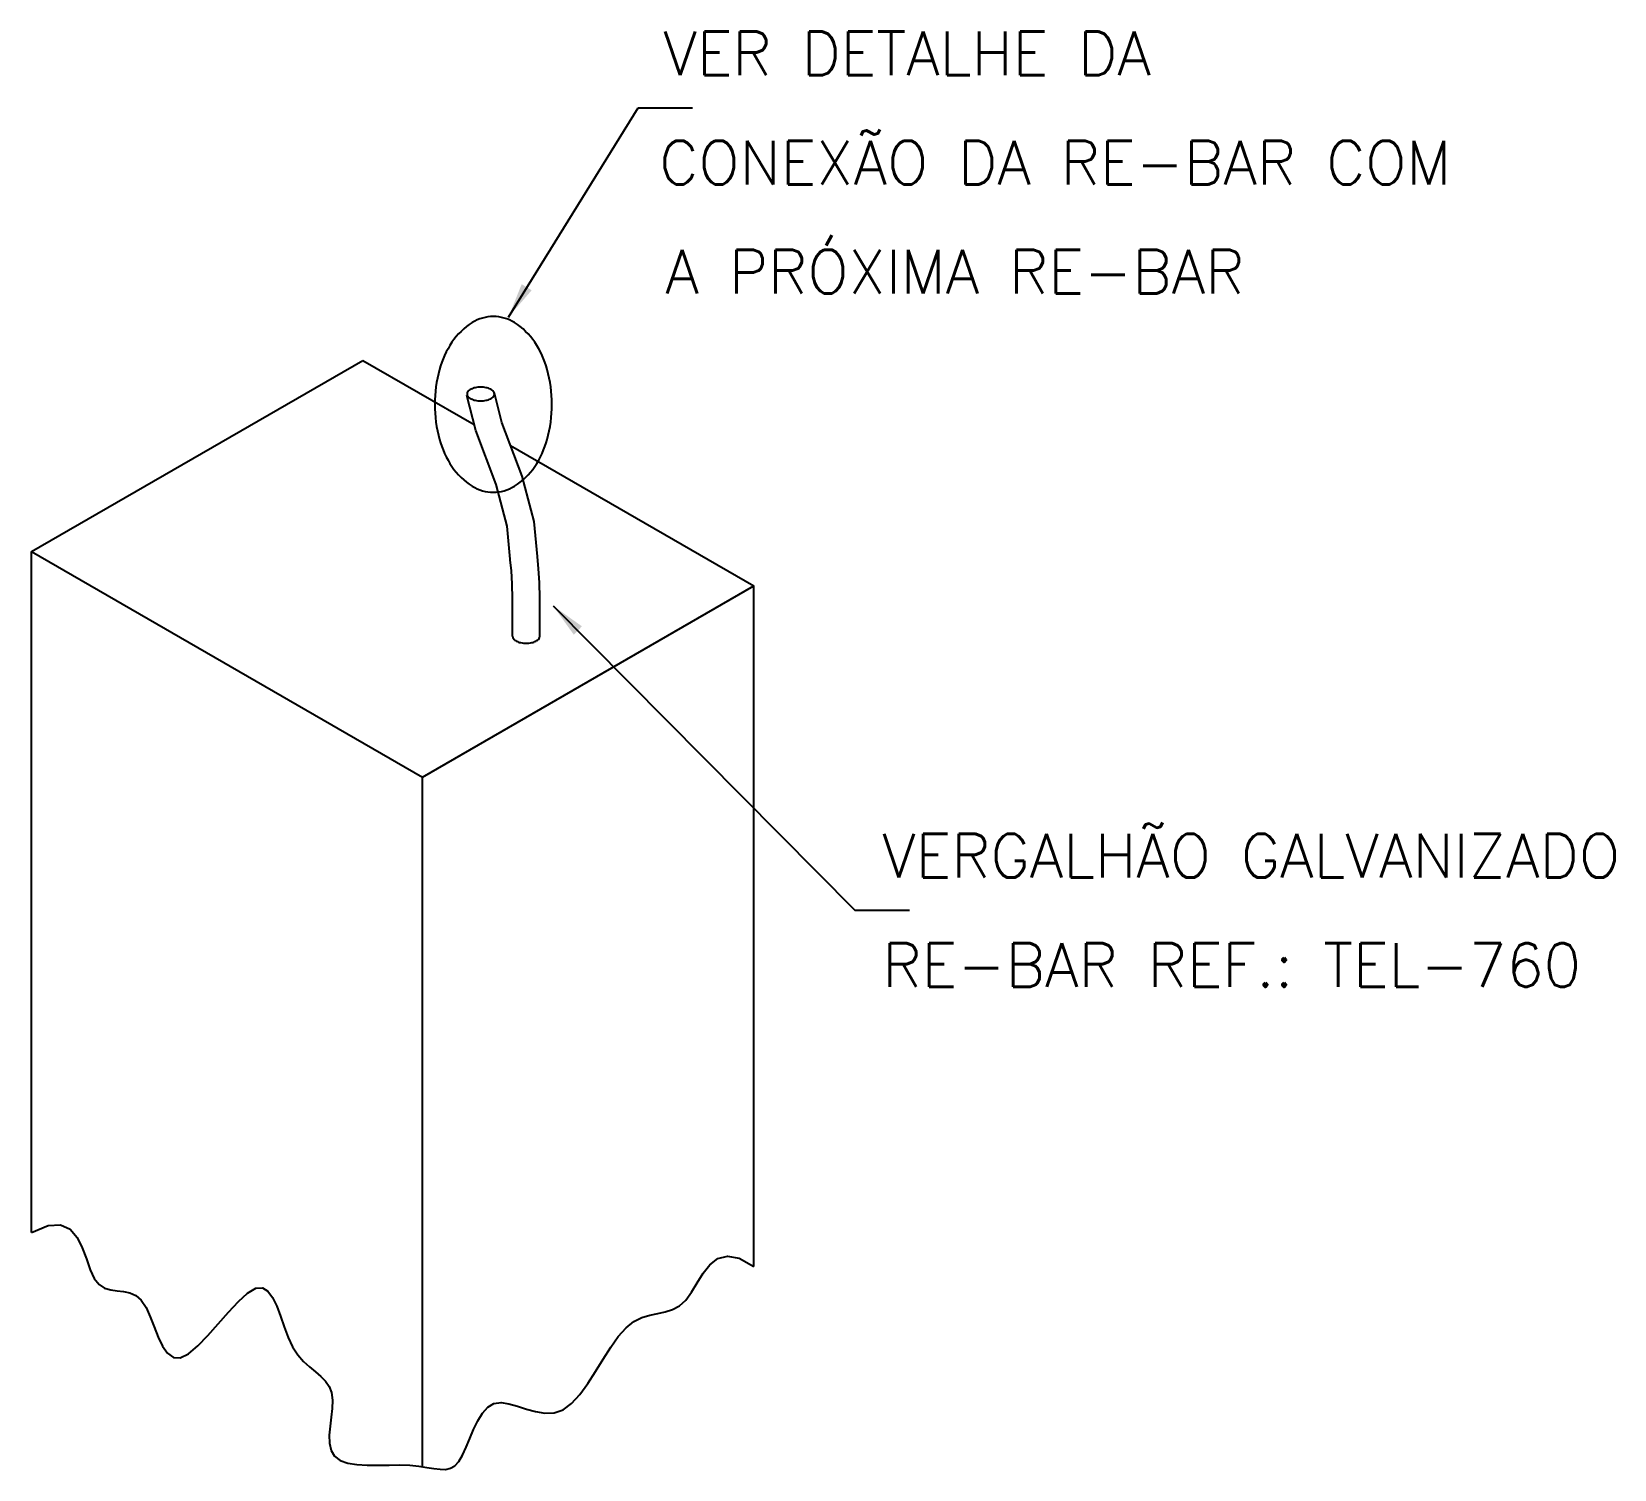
# Model space of a CAD drawing. Header units: millimetres. Extents: x -5804 to -5789, y -4400 to -4379.
# Drawn here: x -5800.57 to -5793.31, y -4385.56 to -4378.97 of the extents above; entities that cross this region are included whole.
import ezdxf

# ---------------------------------------------------------------- set-up
doc = ezdxf.new("R2010")
doc.units = ezdxf.units.MM
doc.header["$LTSCALE"] = 10
doc.layers.add('Termotécnica', color=7, linetype='Continuous')
doc.styles.add('r80', font='romans.shx')

msp = doc.modelspace()

# ---------------------------------------------------------------- linework, layer by layer
at = {"layer": 'Termotécnica', "color": 2}
for p, q in [((-5798.3814, -4380.2757), (-5797.7864, -4379.3158)), ((-5797.7864, -4379.3158), (-5797.7864, -4379.3158)), ((-5797.7864, -4379.3158), (-5797.5364, -4379.3158)), ((-5800.5693, -4381.352), (-5799.0489, -4380.4742)), ((-5799.0489, -4380.4742), (-5798.5386, -4380.7687)), ((-5798.3713, -4380.8653), (-5797.256, -4381.5092)), ((-5800.5693, -4384.4759), (-5800.5693, -4381.352)), ((-5800.5693, -4381.352), (-5798.7765, -4382.3871)), ((-5798.7765, -4382.3871), (-5797.256, -4381.5092)), ((-5797.256, -4384.6331), (-5797.256, -4381.5092)), ((-5798.1766, -4381.6005), (-5796.7913, -4382.9977)), ((-5798.7765, -4385.551), (-5798.7765, -4382.3871)), ((-5796.7913, -4382.9977), (-5796.5413, -4382.9977))]:
    msp.add_line(p, q, dxfattribs=at)
for points in [[(-5798.4507, -4380.2733, 0.139889), (-5798.5472, -4380.3009, 0.107118), (-5798.6407, -4380.3914, 0.079812), (-5798.6977, -4380.516, 0.067459), (-5798.7194, -4380.6764, 0.067459), (-5798.6977, -4380.8368, 0.079812), (-5798.6407, -4380.9615, 0.107118), (-5798.5472, -4381.052, 0.139889), (-5798.4507, -4381.0796, 0.139889), (-5798.3541, -4381.052, 0.107118), (-5798.2606, -4380.9615, 0.079812), (-5798.2036, -4380.8368, 0.067459), (-5798.1819, -4380.6764, 0.067459), (-5798.2036, -4380.516, 0.079812), (-5798.2606, -4380.3914, 0.107118), (-5798.3541, -4380.3009, 0.139889)], [(-5798.4458, -4380.6286, 0.174532), (-5798.4497, -4380.618, 0.104234), (-5798.4642, -4380.6064, 0.065017), (-5798.4832, -4380.5998, 0.051167), (-5798.5086, -4380.5972, 0.051167), (-5798.534, -4380.5998, 0.065017), (-5798.553, -4380.6064, 0.104234), (-5798.5676, -4380.618, 0.174532), (-5798.5714, -4380.6286, 0.174532), (-5798.5676, -4380.6393, 0.104234), (-5798.553, -4380.6509, 0.065017), (-5798.534, -4380.6575, 0.051167), (-5798.5086, -4380.6601, 0.051167), (-5798.4832, -4380.6575, 0.065017), (-5798.4642, -4380.6509, 0.104234), (-5798.4497, -4380.6393, 0.174532)]]:
    msp.add_lwpolyline(points, format="xyb", close=True, dxfattribs=at)
at = {"layer": 'Termotécnica', "color": 3}
for points in [[(-5798.3729, -4381.3871), (-5798.3876, -4381.2358), (-5798.4382, -4381.0437), (-5798.5317, -4380.7963), (-5798.5719, -4380.6358)], [(-5798.2479, -4381.375), (-5798.2635, -4381.2136), (-5798.3184, -4381.0054), (-5798.4116, -4380.7588), (-5798.445, -4380.6255)], [(-5798.3628, -4381.7399), (-5798.3622, -4381.6477), (-5798.3628, -4381.5682), (-5798.3647, -4381.4994), (-5798.3679, -4381.4404), (-5798.3727, -4381.3897), (-5798.373, -4381.3872)], [(-5798.2372, -4381.7407), (-5798.2366, -4381.6477), (-5798.2372, -4381.566), (-5798.2392, -4381.4943), (-5798.2427, -4381.4311), (-5798.2479, -4381.375)]]:
    msp.add_lwpolyline(points, dxfattribs=at)
at = {"layer": 'Termotécnica', "color": 2}
msp.add_lwpolyline([(-5798.3628, -4381.7407, 0.174532), (-5798.3589, -4381.7513, 0.104234), (-5798.3444, -4381.7629, 0.065017), (-5798.3254, -4381.7695, 0.051167), (-5798.3, -4381.7721, 0.051167), (-5798.2746, -4381.7695, 0.065017), (-5798.2556, -4381.7629, 0.104234), (-5798.241, -4381.7513, 0.174532), (-5798.2372, -4381.7407, 0.174532)], format="xyb", dxfattribs=at)
msp.add_lwpolyline([(-5800.5693, -4384.4759), (-5800.4942, -4384.4439), (-5800.4366, -4384.4413), (-5800.3932, -4384.4618), (-5800.3611, -4384.4989), (-5800.337, -4384.5464), (-5800.3179, -4384.598), (-5800.3007, -4384.6474), (-5800.2822, -4384.6882), (-5800.2601, -4384.7157), (-5800.2346, -4384.7319), (-5800.2067, -4384.7403), (-5800.1774, -4384.7443), (-5800.1477, -4384.7475), (-5800.1186, -4384.7534), (-5800.0911, -4384.7654), (-5800.0662, -4384.7871), (-5800.0445, -4384.8207), (-5800.0252, -4384.863), (-5800.0069, -4384.9096), (-5799.9884, -4384.9561), (-5799.9684, -4384.998), (-5799.9457, -4385.0309), (-5799.9191, -4385.0503), (-5799.8872, -4385.0518), (-5799.8494, -4385.0326), (-5799.8066, -4384.9965), (-5799.7607, -4384.949), (-5799.7133, -4384.8956), (-5799.666, -4384.8417), (-5799.6204, -4384.7929), (-5799.5782, -4384.7546), (-5799.5412, -4384.7323), (-5799.5103, -4384.7299), (-5799.4848, -4384.7452), (-5799.4634, -4384.7746), (-5799.4448, -4384.8142), (-5799.4276, -4384.8605), (-5799.4106, -4384.9096), (-5799.3924, -4384.9579), (-5799.3717, -4385.0017), (-5799.3477, -4385.0381), (-5799.3212, -4385.068), (-5799.2939, -4385.0932), (-5799.267, -4385.1155), (-5799.242, -4385.1367), (-5799.2203, -4385.1586), (-5799.2034, -4385.1829), (-5799.1927, -4385.2115), (-5799.1889, -4385.2455), (-5799.1905, -4385.2838), (-5799.1949, -4385.3246), (-5799.2, -4385.366), (-5799.2034, -4385.4064), (-5799.2027, -4385.444), (-5799.1956, -4385.4769), (-5799.1798, -4385.5034), (-5799.1537, -4385.5223), (-5799.1186, -4385.5344), (-5799.0765, -4385.5412), (-5799.0295, -4385.5441), (-5798.9796, -4385.5445), (-5798.9289, -4385.5437), (-5798.8795, -4385.5433), (-5798.8333, -4385.5447), (-5798.792, -4385.5487), (-5798.7555, -4385.5542), (-5798.7234, -4385.5595), (-5798.695, -4385.5632), (-5798.67, -4385.5634), (-5798.6477, -4385.5586), (-5798.6276, -4385.5471), (-5798.6094, -4385.5273), (-5798.5923, -4385.4982), (-5798.5758, -4385.4622), (-5798.5592, -4385.422), (-5798.5416, -4385.3806), (-5798.5224, -4385.341), (-5798.5009, -4385.306), (-5798.4763, -4385.2785), (-5798.448, -4385.2616), (-5798.4155, -4385.2569), (-5798.3793, -4385.262), (-5798.3403, -4385.2731), (-5798.2992, -4385.2866), (-5798.2568, -4385.2987), (-5798.2141, -4385.3058), (-5798.1717, -4385.3042), (-5798.1306, -4385.2902), (-5798.0913, -4385.2613), (-5798.0536, -4385.2199), (-5798.0172, -4385.1697), (-5797.9817, -4385.1143), (-5797.9468, -4385.0574), (-5797.9121, -4385.0025), (-5797.8772, -4384.9533), (-5797.8418, -4384.9135), (-5797.8056, -4384.8855), (-5797.769, -4384.8672), (-5797.7325, -4384.8557), (-5797.6965, -4384.8476), (-5797.6615, -4384.8399), (-5797.628, -4384.8293), (-5797.5965, -4384.8128), (-5797.5673, -4384.7871), (-5797.5407, -4384.7506), (-5797.5148, -4384.7076), (-5797.4876, -4384.6637), (-5797.4568, -4384.6248), (-5797.4204, -4384.5965), (-5797.3763, -4384.5847), (-5797.3222, -4384.595), (-5797.256, -4384.6331)], dxfattribs=at)
for points in [[(-5798.3205, -4380.1247), (-5798.2748, -4380.1526), (-5798.3814, -4380.2757)], [(-5798.0439, -4381.6949), (-5798.0817, -4381.7329), (-5798.1766, -4381.6005)]]:
    msp.add_solid(points, dxfattribs=at)

# ---------------------------------------------------------------- texts
at = {"layer": 'Termotécnica', "color": 2, "style": 'r80'}
for s, p in [('VER DETALHE DA', (-5797.6702, -4379.1659)), ('CONEXÃO DA RE-BAR COM', (-5797.6892, -4379.6666)), ('A PRÓXIMA RE-BAR', (-5797.6608, -4380.1669)), ('VERGALHÃO GALVANIZADO', (-5796.6664, -4382.8476)), ('RE-BAR REF.: TEL-760', (-5796.6649, -4383.3493))]:
    msp.add_text(s, height=0.2, dxfattribs=at).set_placement(p)

doc.saveas('drawing.dxf')
